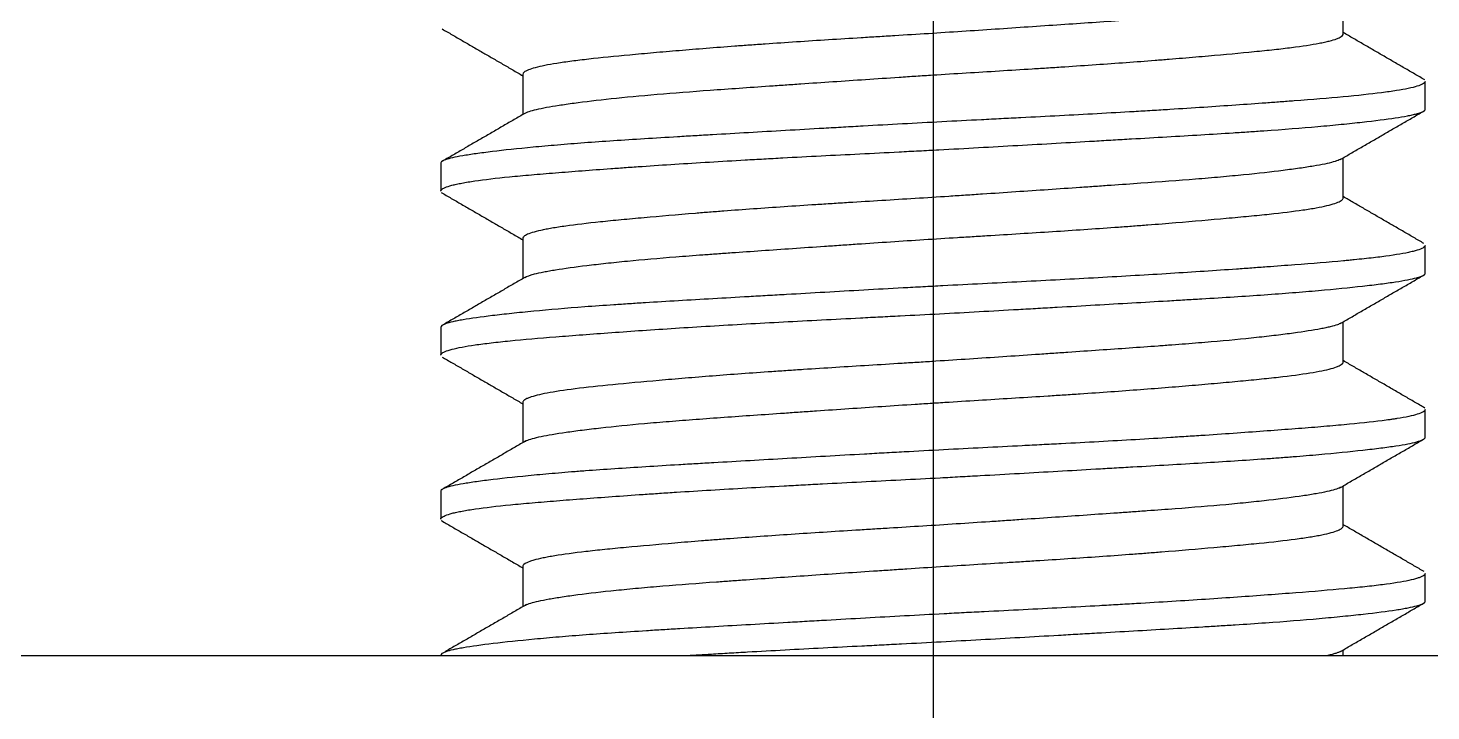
# Model space of a CAD drawing. Extents: x 0 to 790, y 0 to 579.
# Drawn here: x 520.66 to 529.21, y 254.75 to 258.92 of the extents above; entities that cross this region are included whole.
import ezdxf

# ---------------------------------------------------------------- set-up
doc = ezdxf.new("R2010")
doc.units = 0
doc.header["$LTSCALE"] = 10
doc.header["$MEASUREMENT"] = 0
doc.linetypes.add('CENTER', pattern=[2, 1.25, -0.25, 0.25, -0.25])
doc.layers.add('1', color=7, linetype='CONTINUOUS')

msp = doc.modelspace()

# ---------------------------------------------------------------- linework, layer by layer
at = {"layer": '1', "color": 1, "linetype": 'CENTER', "lineweight": -3}
msp.add_line((526.1765, 281.9045), (526.1765, 209.366), dxfattribs=at)
at = {"layer": '1', "color": 7, "linetype": 'Continuous', "lineweight": -3}
for p, q in [((528.6765, 258.8805), (528.6765, 259.1259)), ((523.6765, 258.635), (523.6765, 258.3892)), ((529.1765, 258.4238), (529.1765, 258.5915)), ((528.6765, 257.8803), (528.6765, 258.1259)), ((523.1765, 258.0921), (523.1765, 257.9237)), ((523.6765, 257.6344), (523.6765, 257.3892)), ((529.1765, 257.423), (529.1765, 257.5914)), ((523.1765, 257.0913), (523.1765, 256.9237)), ((528.6765, 256.8802), (528.6765, 257.1259)), ((523.6765, 256.6351), (523.6765, 256.3892)), ((529.1765, 256.4239), (529.1765, 256.5921)), ((523.1765, 256.0916), (523.1765, 255.9233)), ((528.6765, 255.8807), (528.6765, 256.126)), ((523.1877, 255.9095), (523.1803, 255.9151)), ((523.6765, 255.6345), (523.6765, 255.3891)), ((529.1765, 255.4234), (529.1765, 255.5912)), ((528.6765, 255.0918), (528.6765, 255.1259)), ((498.4173, 255.0918), (540.6765, 255.0918))]:
    msp.add_line(p, q, dxfattribs=at)
for points, knots in [([(528.6602, 259.1165), (528.6455, 259.1086), (528.6208, 259.1007), (528.5769, 259.0906), (528.5671, 259.0885), (528.546, 259.0843), (528.5348, 259.0821), (528.4992, 259.0757), (528.473, 259.0713), (528.3869, 259.0583), (528.3198, 259.0494), (528.2236, 259.0381), (528.2037, 259.0358), (528.1627, 259.0313), (528.1415, 259.029), (528.0766, 259.0222), (528.0314, 259.0177), (527.8902, 259.0045), (527.7885, 258.9962), (527.6519, 258.9857), (527.6242, 258.9836), (527.5676, 258.9794), (527.5388, 258.9773), (527.4514, 258.9709), (527.392, 258.9667), (527.2104, 258.9539), (527.085, 258.9453), (526.8904, 258.932), (526.8245, 258.9275), (526.6903, 258.9183), (526.623, 258.9138), (526.4205, 258.9002), (526.2849, 258.8912), (526.0802, 258.8782), (526.0118, 258.8739), (525.909, 258.8676), (525.8747, 258.8654), (525.8066, 258.8613), (525.7727, 258.8592), (525.6045, 258.8488), (525.4729, 258.8405), (525.28, 258.8277), (525.2165, 258.8234), (525.1224, 258.8169), (525.0912, 258.8146), (525.0296, 258.8102), (524.9993, 258.808), (524.8495, 258.7968), (524.7361, 258.7878), (524.5756, 258.7744), (524.5237, 258.7699), (524.4483, 258.7632), (524.4236, 258.761), (524.3751, 258.7566), (524.3515, 258.7544), (524.2361, 258.7437), (524.153, 258.7355), (524.0419, 258.7229), (523.9897, 258.7166), (523.9427, 258.7102), (523.9126, 258.7059), (523.8982, 258.7037), (523.8297, 258.6928), (523.7858, 258.684), (523.7358, 258.6705), (523.7219, 258.666), (523.705, 258.6591), (523.7, 258.6569), (523.6915, 258.6523), (523.6879, 258.65), (523.6794, 258.6432), (523.6766, 258.6388), (523.6765, 258.6343), (523.6765, 258.6342), (523.6765, 258.6341)], [0, 0, 0, 0, 0.051554, 0.051554, 0.065094, 0.065094, 0.078634, 0.078634, 0.105714, 0.105714, 0.159873, 0.159873, 0.173413, 0.173413, 0.186952, 0.186952, 0.214032, 0.214032, 0.268191, 0.268191, 0.281731, 0.281731, 0.295271, 0.295271, 0.32235, 0.32235, 0.37651, 0.37651, 0.403589, 0.403589, 0.430669, 0.430669, 0.484828, 0.484828, 0.511908, 0.511908, 0.525447, 0.525447, 0.538987, 0.538987, 0.593146, 0.593146, 0.620226, 0.620226, 0.633766, 0.633766, 0.647306, 0.647306, 0.701465, 0.701465, 0.728544, 0.728544, 0.742084, 0.742084, 0.755624, 0.755624, 0.809783, 0.809783, 0.836863, 0.850403, 0.850403, 0.863942, 0.863942, 0.918102, 0.918102, 0.945181, 0.945181, 0.958721, 0.958721, 0.972261, 0.972261, 0.99934, 0.99934, 1, 1, 1, 1]), ([(523.6904, 258.3973), (523.6932, 258.3989), (523.6963, 258.4005), (523.7046, 258.4042), (523.71, 258.4063), (523.7404, 258.4168), (523.7755, 258.425), (523.8438, 258.4377), (523.8819, 258.4442), (523.9259, 258.4508), (523.9566, 258.4552), (523.9727, 258.4574), (524.0559, 258.4686), (524.1315, 258.4776), (524.3, 258.4955), (524.3929, 258.5044), (524.5968, 258.5216), (524.7049, 258.5299), (524.933, 258.5465), (525.053, 258.5549), (525.2106, 258.5659), (525.2425, 258.5681), (525.3065, 258.5725), (525.3386, 258.5747), (525.4355, 258.5813), (525.5007, 258.5858), (525.6982, 258.5992), (525.8324, 258.6083), (526.0035, 258.6196), (526.0379, 258.6219), (526.1065, 258.6263), (526.1407, 258.6286), (526.2431, 258.6351), (526.3111, 258.6393), (526.5143, 258.6519), (526.6485, 258.6601), (526.8149, 258.6706), (526.8481, 258.6727), (526.9141, 258.6769), (526.9468, 258.6791), (527.0439, 258.6854), (527.1075, 258.6897), (527.2945, 258.7027), (527.4145, 258.7115), (527.5584, 258.7228), (527.5869, 258.725), (527.6432, 258.7296), (527.6708, 258.7319), (527.7523, 258.7386), (527.8046, 258.7431), (527.9558, 258.7564), (528.0488, 258.7649), (528.1551, 258.7754), (528.1759, 258.7775), (528.2164, 258.7817), (528.2361, 258.7838), (528.2933, 258.7901), (528.3288, 258.7943), (528.4279, 258.8069), (528.484, 258.8155), (528.5416, 258.8265), (528.5525, 258.8287), (528.573, 258.8332), (528.5826, 258.8355), (528.6092, 258.8423), (528.6241, 258.8468), (528.6606, 258.8604), (528.6739, 258.8694), (528.6764, 258.879), (528.6765, 258.8797), (528.6765, 258.8805)], [0, 0, 0, 0, 0.010254, 0.010254, 0.023748, 0.023748, 0.07772, 0.07772, 0.104706, 0.118199, 0.118199, 0.131692, 0.131692, 0.185664, 0.185664, 0.239637, 0.239637, 0.293609, 0.293609, 0.347581, 0.347581, 0.361074, 0.361074, 0.374567, 0.374567, 0.401554, 0.401554, 0.455526, 0.455526, 0.469019, 0.469019, 0.482512, 0.482512, 0.509498, 0.509498, 0.563471, 0.563471, 0.576964, 0.576964, 0.590457, 0.590457, 0.617443, 0.617443, 0.671415, 0.671415, 0.684908, 0.684908, 0.698401, 0.698401, 0.725387, 0.725387, 0.77936, 0.77936, 0.792853, 0.792853, 0.806346, 0.806346, 0.833332, 0.833332, 0.887304, 0.887304, 0.900797, 0.900797, 0.91429, 0.91429, 0.941277, 0.941277, 0.995249, 0.995249, 1, 1, 1, 1]), ([(529.1765, 258.5912), (529.1764, 258.5903), (529.1761, 258.5895), (529.1749, 258.5864), (529.1732, 258.5842), (529.1681, 258.5798), (529.1647, 258.5775), (529.1439, 258.5663), (529.1145, 258.5573), (529.0517, 258.544), (529.0277, 258.5396), (528.987, 258.5331), (528.9726, 258.5309), (528.9423, 258.5266), (528.9262, 258.5244), (528.8425, 258.5137), (528.7645, 258.5055), (528.5871, 258.4893), (528.4878, 258.4812), (528.3499, 258.4707), (528.3216, 258.4685), (528.2643, 258.4642), (528.1768, 258.4577), (528.0849, 258.4511), (527.8953, 258.4377), (527.7612, 258.4288), (527.5837, 258.4178), (527.5476, 258.4156), (527.475, 258.4112), (527.4384, 258.4091), (527.328, 258.4026), (527.2534, 258.3984), (527.0266, 258.386), (526.8715, 258.3779), (526.6726, 258.3677), (526.6326, 258.3657), (526.5521, 258.3616), (526.5119, 258.3595), (526.3912, 258.3534), (526.3109, 258.3493), (526.0702, 258.3366), (525.9101, 258.3277), (525.7105, 258.3165), (525.6706, 258.3142), (525.5909, 258.3097), (525.551, 258.3074), (525.4326, 258.3006), (525.3548, 258.2962), (525.125, 258.283), (524.9763, 258.2745), (524.7963, 258.264), (524.7428, 258.2609), (524.6899, 258.2578), (524.6548, 258.2557), (524.6373, 258.2546), (524.5505, 258.2495), (524.4833, 258.2454), (524.2878, 258.2332), (524.1659, 258.2251), (523.9955, 258.2122), (523.9408, 258.2079), (523.862, 258.2012), (523.8364, 258.1989), (523.7866, 258.1944), (523.7625, 258.1922), (523.6452, 258.181), (523.5625, 258.1722), (523.4551, 258.1592), (523.4221, 258.1549), (523.3768, 258.1485), (523.3625, 258.1464), (523.3354, 258.1422), (523.3226, 258.1401), (523.263, 258.1298), (523.2281, 258.1218), (523.1946, 258.1097), (523.1865, 258.1056), (523.1794, 258.0994), (523.1778, 258.0973), (523.1766, 258.0939), (523.1764, 258.0928), (523.1765, 258.0916)], [0, 0, 0, 0, 0.005131, 0.005131, 0.01796, 0.01796, 0.030788, 0.030788, 0.082102, 0.082102, 0.107758, 0.107758, 0.120587, 0.120587, 0.133415, 0.133415, 0.184729, 0.184729, 0.236042, 0.236042, 0.248871, 0.248871, 0.261699, 0.287356, 0.287356, 0.33867, 0.33867, 0.351498, 0.351498, 0.364326, 0.364326, 0.389983, 0.389983, 0.441297, 0.441297, 0.454125, 0.454125, 0.466954, 0.466954, 0.49261, 0.49261, 0.543924, 0.543924, 0.556752, 0.556752, 0.569581, 0.569581, 0.595237, 0.595237, 0.646551, 0.646551, 0.659379, 0.665794, 0.665794, 0.672208, 0.672208, 0.697865, 0.697865, 0.749178, 0.749178, 0.774835, 0.774835, 0.787663, 0.787663, 0.800492, 0.800492, 0.851805, 0.851805, 0.877462, 0.877462, 0.890291, 0.890291, 0.903119, 0.903119, 0.954433, 0.954433, 0.980089, 0.980089, 0.992918, 0.992918, 1, 1, 1, 1]), ([(523.1765, 257.9223), (523.1763, 257.9253), (523.1777, 257.9284), (523.1891, 257.9402), (523.2102, 257.9493), (523.2532, 257.9606), (523.2626, 257.9628), (523.283, 257.9673), (523.2939, 257.9695), (523.3289, 257.9762), (523.3553, 257.9805), (523.4433, 257.9934), (523.5138, 258.0017), (523.6171, 258.0121), (523.6386, 258.0141), (523.6828, 258.0182), (523.7509, 258.0244), (523.8736, 258.0345), (523.9814, 258.0428), (524.0939, 258.0513), (524.1526, 258.0557), (524.2442, 258.0623), (524.2754, 258.0646), (524.339, 258.0691), (524.3712, 258.0713), (524.469, 258.078), (524.5357, 258.0825), (524.7407, 258.0957), (524.8836, 258.1044), (525.07, 258.115), (525.1077, 258.1171), (525.1839, 258.1214), (525.2224, 258.1235), (525.3381, 258.1297), (525.4158, 258.1338), (525.6504, 258.1459), (525.809, 258.1539), (526.0099, 258.1642), (526.0703, 258.1674), (526.1311, 258.1706), (526.1717, 258.1727), (526.192, 258.1738), (526.2935, 258.1792), (526.3741, 258.1836), (526.6142, 258.197), (526.7721, 258.206), (527.0056, 258.2194), (527.0829, 258.2238), (527.1981, 258.2304), (527.2362, 258.2326), (527.3114, 258.2369), (527.3487, 258.2391), (527.5329, 258.2497), (527.6739, 258.2579), (527.8762, 258.2701), (527.942, 258.2742), (528.0383, 258.2804), (528.0701, 258.2824), (528.1323, 258.2866), (528.1627, 258.2887), (528.312, 258.2991), (528.4217, 258.3078), (528.5718, 258.3211), (528.6195, 258.3256), (528.6872, 258.3323), (528.7092, 258.3346), (528.7518, 258.3391), (528.7724, 258.3413), (528.8713, 258.3523), (528.9383, 258.3608), (529.021, 258.3733), (529.0457, 258.3775), (529.078, 258.3836), (529.0881, 258.3857), (529.1066, 258.3898), (529.1151, 258.3918), (529.1532, 258.402), (529.1706, 258.41), (529.176, 258.4198), (529.1764, 258.4212), (529.1765, 258.4227)], [0, 0, 0, 0, 0.018033, 0.018033, 0.069263, 0.069263, 0.08207, 0.08207, 0.094878, 0.094878, 0.120492, 0.120492, 0.171722, 0.171722, 0.184529, 0.184529, 0.197337, 0.222951, 0.248566, 0.248566, 0.274181, 0.274181, 0.286988, 0.286988, 0.299796, 0.299796, 0.325411, 0.325411, 0.37664, 0.37664, 0.389447, 0.389447, 0.402255, 0.402255, 0.42787, 0.42787, 0.479099, 0.479099, 0.491907, 0.49831, 0.49831, 0.504714, 0.504714, 0.530329, 0.530329, 0.581558, 0.581558, 0.607173, 0.607173, 0.619981, 0.619981, 0.632788, 0.632788, 0.684017, 0.684017, 0.709632, 0.709632, 0.72244, 0.72244, 0.735247, 0.735247, 0.786477, 0.786477, 0.812091, 0.812091, 0.824899, 0.824899, 0.837706, 0.837706, 0.888936, 0.888936, 0.91455, 0.91455, 0.927358, 0.927358, 0.940165, 0.940165, 0.991395, 0.991395, 1, 1, 1, 1]), ([(528.6619, 258.1174), (528.6592, 258.1159), (528.6561, 258.1144), (528.6433, 258.1087), (528.631, 258.1045), (528.5863, 258.092), (528.5459, 258.0837), (528.482, 258.0729), (528.4685, 258.0707), (528.4402, 258.0663), (528.4254, 258.0641), (528.3789, 258.0575), (528.3456, 258.053), (528.2389, 258.0395), (528.1588, 258.0305), (528.0251, 258.0171), (527.9783, 258.0127), (527.9045, 258.0061), (527.8794, 258.0039), (527.8285, 257.9996), (527.8027, 257.9975), (527.6714, 257.987), (527.5601, 257.9787), (527.3837, 257.9661), (527.3233, 257.9619), (527.2303, 257.9554), (527.1989, 257.9532), (527.1358, 257.9488), (527.104, 257.9466), (526.9444, 257.9356), (526.8138, 257.9267), (526.6136, 257.9131), (526.5462, 257.9086), (526.4439, 257.9018), (526.4095, 257.8995), (526.3409, 257.8949), (526.3066, 257.8927), (526.1356, 257.8816), (525.9996, 257.8732), (525.7969, 257.8607), (525.7295, 257.8565), (525.6288, 257.8502), (525.5952, 257.8481), (525.5284, 257.8439), (525.4952, 257.8418), (525.331, 257.8312), (525.2042, 257.8227), (525.0206, 257.8096), (524.9304, 257.8029), (524.8429, 257.7962), (524.7851, 257.7916), (524.7566, 257.7893), (524.6168, 257.778), (524.5126, 257.769), (524.3677, 257.7559), (524.298, 257.7495), (524.2327, 257.7432), (524.1902, 257.739), (524.1694, 257.7369), (524.0688, 257.7263), (523.9984, 257.718), (523.9076, 257.7052), (523.8658, 257.6988), (523.8297, 257.6921), (523.8069, 257.6877), (523.7961, 257.6855), (523.7457, 257.6742), (523.7168, 257.6651), (523.6896, 257.6516), (523.6833, 257.6471), (523.6781, 257.6404), (523.677, 257.6382), (523.6765, 257.6351), (523.6765, 257.6342), (523.6765, 257.6334)], [0, 0, 0, 0, 0.009715, 0.009715, 0.036701, 0.036701, 0.090673, 0.090673, 0.104166, 0.104166, 0.11766, 0.11766, 0.144646, 0.144646, 0.198618, 0.198618, 0.225604, 0.225604, 0.239097, 0.239097, 0.25259, 0.25259, 0.306563, 0.306563, 0.333549, 0.333549, 0.347042, 0.347042, 0.360535, 0.360535, 0.414507, 0.414507, 0.441493, 0.441493, 0.454987, 0.454987, 0.46848, 0.46848, 0.522452, 0.522452, 0.549438, 0.549438, 0.562931, 0.562931, 0.576424, 0.576424, 0.630397, 0.630397, 0.657383, 0.670876, 0.670876, 0.684369, 0.684369, 0.738341, 0.738341, 0.765327, 0.77882, 0.77882, 0.792314, 0.792314, 0.846286, 0.846286, 0.873272, 0.886765, 0.886765, 0.900258, 0.900258, 0.954231, 0.954231, 0.981217, 0.981217, 0.99471, 0.99471, 1, 1, 1, 1]), ([(523.6894, 257.3967), (523.701, 257.4037), (523.7203, 257.4106), (523.7634, 257.4218), (523.7822, 257.426), (523.8146, 257.4323), (523.8261, 257.4345), (523.8505, 257.4388), (523.8633, 257.441), (523.9303, 257.4518), (523.9937, 257.4606), (524.103, 257.474), (524.1613, 257.4808), (524.2251, 257.4876), (524.2689, 257.4921), (524.2913, 257.4944), (524.4055, 257.5055), (524.5042, 257.514), (524.6631, 257.5266), (524.7452, 257.5328), (524.8315, 257.5391), (524.8899, 257.5433), (524.9196, 257.5455), (525.0691, 257.5561), (525.1927, 257.5646), (525.3841, 257.5778), (525.4813, 257.5844), (525.5808, 257.5912), (525.6477, 257.5958), (525.6814, 257.5981), (525.8502, 257.6095), (525.9856, 257.6185), (526.1893, 257.6317), (526.2572, 257.636), (526.3594, 257.6423), (526.3934, 257.6444), (526.4616, 257.6487), (526.4958, 257.6508), (526.6661, 257.6613), (526.799, 257.6695), (527.058, 257.6863), (527.1842, 257.6949), (527.3377, 257.706), (527.368, 257.7082), (527.4278, 257.7127), (527.4573, 257.7149), (527.5444, 257.7216), (527.6008, 257.7261), (527.765, 257.7396), (527.8679, 257.7486), (527.988, 257.7594), (528.0116, 257.7616), (528.0575, 257.7659), (528.0799, 257.768), (528.1452, 257.7743), (528.1864, 257.7785), (528.3032, 257.791), (528.3719, 257.7993), (528.446, 257.8101), (528.4602, 257.8123), (528.4873, 257.8166), (528.5002, 257.8188), (528.5367, 257.8254), (528.5584, 257.8298), (528.6152, 257.8432), (528.6424, 257.8523), (528.6628, 257.8636), (528.6662, 257.8659), (528.6716, 257.8704), (528.6735, 257.8727), (528.6758, 257.8766), (528.6763, 257.8782), (528.6765, 257.8799)], [0, 0, 0, 0, 0.045337, 0.045337, 0.072323, 0.072323, 0.085816, 0.085816, 0.09931, 0.09931, 0.153282, 0.153282, 0.180268, 0.193761, 0.193761, 0.207254, 0.207254, 0.261227, 0.261227, 0.288213, 0.301706, 0.301706, 0.315199, 0.315199, 0.369172, 0.369172, 0.396158, 0.409651, 0.409651, 0.423144, 0.423144, 0.477116, 0.477116, 0.504103, 0.504103, 0.517596, 0.517596, 0.531089, 0.531089, 0.585061, 0.585061, 0.639033, 0.639033, 0.652527, 0.652527, 0.66602, 0.66602, 0.693006, 0.693006, 0.746978, 0.746978, 0.760471, 0.760471, 0.773964, 0.773964, 0.800951, 0.800951, 0.854923, 0.854923, 0.868416, 0.868416, 0.881909, 0.881909, 0.908895, 0.908895, 0.962868, 0.962868, 0.976361, 0.976361, 0.989854, 0.989854, 1, 1, 1, 1]), ([(529.1765, 257.592), (529.1765, 257.5909), (529.1763, 257.5899), (529.1742, 257.5845), (529.1644, 257.5757), (529.1418, 257.5667), (529.1198, 257.5599), (529.1117, 257.5576), (529.0938, 257.5531), (529.0841, 257.5509), (529.0317, 257.5397), (528.9777, 257.531), (528.8788, 257.5184), (528.8429, 257.5142), (528.7844, 257.508), (528.7642, 257.5059), (528.7327, 257.5028), (528.7219, 257.5017), (528.7002, 257.4997), (528.6892, 257.4987), (528.5887, 257.4894), (528.4895, 257.4814), (528.3264, 257.4689), (528.2696, 257.4646), (528.1807, 257.458), (528.1505, 257.4558), (528.0888, 257.4514), (528.0572, 257.4491), (527.8976, 257.4379), (527.7634, 257.429), (527.4826, 257.4115), (527.3358, 257.403), (527.0295, 257.3861), (526.874, 257.378), (526.5585, 257.3619), (526.3986, 257.3539), (526.1959, 257.3432), (526.1552, 257.341), (526.0742, 257.3367), (526.0339, 257.3345), (525.9132, 257.3278), (525.8333, 257.3234), (525.5952, 257.31), (525.4386, 257.301), (525.2648, 257.291), (525.2455, 257.2899), (525.207, 257.2877), (525.1878, 257.2866), (525.1305, 257.2833), (525.0926, 257.2811), (524.9803, 257.2747), (524.907, 257.2704), (524.6918, 257.2579), (524.5544, 257.2498), (524.3906, 257.2396), (524.3582, 257.2376), (524.2943, 257.2334), (524.2628, 257.2314), (524.1704, 257.2251), (524.1113, 257.221), (523.941, 257.2082), (523.8371, 257.1993), (523.7193, 257.1881), (523.6963, 257.1858), (523.6517, 257.1814), (523.6299, 257.1791), (523.567, 257.1724), (523.5282, 257.168), (523.4205, 257.155), (523.3606, 257.1467), (523.3007, 257.1364), (523.2895, 257.1343), (523.2685, 257.1302), (523.2588, 257.1281), (523.232, 257.122), (523.2175, 257.118), (523.1859, 257.1066), (523.1761, 257.0993), (523.1765, 257.0917)], [0, 0, 0, 0, 0.006352, 0.006352, 0.031967, 0.057582, 0.057582, 0.070389, 0.070389, 0.083196, 0.083196, 0.134426, 0.134426, 0.160041, 0.160041, 0.172848, 0.172848, 0.179252, 0.179252, 0.185655, 0.185655, 0.236885, 0.236885, 0.2625, 0.2625, 0.275307, 0.275307, 0.288114, 0.288114, 0.339344, 0.339344, 0.390573, 0.390573, 0.441803, 0.441803, 0.493032, 0.493032, 0.50584, 0.50584, 0.518647, 0.518647, 0.544262, 0.544262, 0.595491, 0.595491, 0.601895, 0.601895, 0.608299, 0.608299, 0.621106, 0.621106, 0.646721, 0.646721, 0.69795, 0.69795, 0.710758, 0.710758, 0.723565, 0.723565, 0.74918, 0.74918, 0.800409, 0.800409, 0.813217, 0.813217, 0.826024, 0.826024, 0.851639, 0.851639, 0.902868, 0.902868, 0.915676, 0.915676, 0.928483, 0.928483, 0.954098, 0.954098, 1, 1, 1, 1]), ([(523.1765, 256.9223), (523.1763, 256.9254), (523.1777, 256.9285), (523.1819, 256.9328), (523.1832, 256.9339), (523.1862, 256.9361), (523.1879, 256.9373), (523.1937, 256.9406), (523.1983, 256.9429), (523.2146, 256.9496), (523.2286, 256.9541), (523.28, 256.9676), (523.3267, 256.9764), (523.4008, 256.9872), (523.4164, 256.9893), (523.4492, 256.9936), (523.4664, 256.9957), (523.52, 257.0021), (523.5584, 257.0062), (523.6817, 257.0185), (523.7745, 257.0265), (523.9041, 257.0368), (523.9306, 257.0389), (523.9852, 257.0431), (524.0132, 257.0452), (524.0986, 257.0517), (524.1576, 257.056), (524.3402, 257.0693), (524.4696, 257.0782), (524.6753, 257.0915), (524.7459, 257.0959), (524.8908, 257.1047), (524.9643, 257.109), (525.1876, 257.1217), (525.3404, 257.1299), (525.5753, 257.142), (525.6545, 257.1461), (525.7749, 257.1522), (525.8153, 257.1543), (525.8958, 257.1584), (525.936, 257.1604), (526.0566, 257.1666), (526.1369, 257.1708), (526.2972, 257.1794), (526.4573, 257.1882), (526.6169, 257.1972), (526.7165, 257.2029), (526.7364, 257.204), (526.7763, 257.2063), (526.7962, 257.2074), (526.8556, 257.2108), (526.895, 257.213), (527.0902, 257.2242), (527.2416, 257.2329), (527.4618, 257.2456), (527.534, 257.2498), (527.6406, 257.256), (527.6758, 257.2581), (527.7456, 257.2623), (527.7801, 257.2643), (527.9495, 257.2746), (528.0765, 257.2826), (528.2544, 257.2951), (528.3116, 257.2993), (528.3943, 257.3059), (528.4213, 257.3081), (528.4742, 257.3125), (528.5002, 257.3148), (528.6262, 257.326), (528.7156, 257.3349), (528.8331, 257.3481), (528.8695, 257.3524), (528.9199, 257.3588), (528.9359, 257.361), (528.9667, 257.3652), (528.9813, 257.3673), (529.0509, 257.3779), (529.0935, 257.386), (529.1535, 257.4021), (529.1709, 257.4101), (529.1761, 257.42), (529.1765, 257.4214), (529.1765, 257.4227)], [0, 0, 0, 0, 0.018443, 0.018443, 0.024847, 0.024847, 0.03125, 0.03125, 0.044058, 0.044058, 0.069672, 0.069672, 0.120902, 0.120902, 0.133709, 0.133709, 0.146517, 0.146517, 0.172131, 0.172131, 0.223361, 0.223361, 0.236168, 0.236168, 0.248976, 0.248976, 0.27459, 0.27459, 0.32582, 0.32582, 0.351435, 0.351435, 0.377049, 0.377049, 0.428279, 0.428279, 0.453893, 0.453893, 0.466701, 0.466701, 0.479508, 0.479508, 0.505123, 0.505123, 0.530738, 0.556352, 0.556352, 0.562756, 0.562756, 0.56916, 0.56916, 0.581967, 0.581967, 0.633197, 0.633197, 0.658811, 0.658811, 0.671619, 0.671619, 0.684426, 0.684426, 0.735656, 0.735656, 0.76127, 0.76127, 0.774078, 0.774078, 0.786885, 0.786885, 0.838114, 0.838114, 0.863729, 0.863729, 0.876537, 0.876537, 0.889344, 0.889344, 0.940573, 0.940573, 0.991803, 0.991803, 1, 1, 1, 1]), ([(528.662, 257.1174), (528.6564, 257.1143), (528.6494, 257.1112), (528.6292, 257.1039), (528.6149, 257.0997), (528.5892, 257.0934), (528.5799, 257.0913), (528.5601, 257.0871), (528.5495, 257.0849), (528.4934, 257.0743), (528.4385, 257.0657), (528.3409, 257.0524), (528.3058, 257.0479), (528.2493, 257.0411), (528.2298, 257.0388), (528.1898, 257.0343), (528.1693, 257.032), (528.0641, 257.0207), (527.972, 257.0118), (527.8217, 256.999), (527.7697, 256.9948), (527.6885, 256.9885), (527.6609, 256.9864), (527.6049, 256.9822), (527.5766, 256.98), (527.4333, 256.9695), (527.3137, 256.9612), (527.127, 256.9482), (527.0318, 256.9416), (526.9337, 256.9349), (526.8677, 256.9304), (526.8346, 256.9282), (526.6686, 256.9168), (526.5344, 256.9077), (526.331, 256.8943), (526.2629, 256.8898), (526.1602, 256.8832), (526.1258, 256.8811), (526.057, 256.8767), (526.0225, 256.8746), (525.8513, 256.864), (525.7167, 256.8558), (525.5184, 256.8433), (525.4528, 256.8391), (525.3555, 256.8327), (525.3231, 256.8306), (525.2588, 256.8263), (525.2268, 256.8241), (525.0686, 256.8132), (524.9481, 256.8044), (524.776, 256.7909), (524.6921, 256.7842), (524.6116, 256.7774), (524.5586, 256.7729), (524.5325, 256.7706), (524.4043, 256.7594), (524.3106, 256.7509), (524.1405, 256.7341), (524.064, 256.7258), (523.9289, 256.7088), (523.8722, 256.7002), (523.7795, 256.6826), (523.7436, 256.6736), (523.7122, 256.6622), (523.7066, 256.6599), (523.6969, 256.6553), (523.6927, 256.653), (523.6824, 256.6462), (523.6783, 256.6418), (523.6767, 256.6363), (523.6765, 256.6353), (523.6765, 256.6343)], [0, 0, 0, 0, 0.020329, 0.020329, 0.047362, 0.047362, 0.060878, 0.060878, 0.074395, 0.074395, 0.12846, 0.12846, 0.155493, 0.155493, 0.16901, 0.16901, 0.182526, 0.182526, 0.236592, 0.236592, 0.263625, 0.263625, 0.277141, 0.277141, 0.290658, 0.290658, 0.344723, 0.344723, 0.371756, 0.385273, 0.385273, 0.398789, 0.398789, 0.452855, 0.452855, 0.479888, 0.479888, 0.493404, 0.493404, 0.506921, 0.506921, 0.560987, 0.560987, 0.588019, 0.588019, 0.601536, 0.601536, 0.615052, 0.615052, 0.669118, 0.669118, 0.696151, 0.709667, 0.709667, 0.723184, 0.723184, 0.77725, 0.77725, 0.831315, 0.831315, 0.885381, 0.885381, 0.939447, 0.939447, 0.952963, 0.952963, 0.96648, 0.96648, 0.993513, 0.993513, 1, 1, 1, 1]), ([(523.6894, 256.3967), (523.6923, 256.3984), (523.6956, 256.4002), (523.7087, 256.4061), (523.7207, 256.4102), (523.7505, 256.4186), (523.768, 256.4228), (523.8285, 256.4355), (523.879, 256.444), (523.9703, 256.4572), (524.0033, 256.4616), (524.0568, 256.4684), (524.0753, 256.4706), (524.1132, 256.4752), (524.1327, 256.4774), (524.2328, 256.4887), (524.3213, 256.4977), (524.4664, 256.5107), (524.5169, 256.5149), (524.5958, 256.5213), (524.6227, 256.5234), (524.677, 256.5276), (524.7046, 256.5297), (524.8439, 256.5402), (524.9609, 256.5485), (525.1444, 256.5613), (525.2069, 256.5656), (525.3028, 256.5722), (525.3352, 256.5744), (525.4002, 256.5789), (525.4329, 256.5811), (525.5967, 256.5923), (525.7297, 256.6014), (525.932, 256.6149), (525.9999, 256.6194), (526.1025, 256.6261), (526.1368, 256.6283), (526.2057, 256.6327), (526.24, 256.6349), (526.411, 256.6456), (526.546, 256.6538), (526.7457, 256.6662), (526.8118, 256.6704), (526.9103, 256.6767), (526.943, 256.6788), (527.0082, 256.6831), (527.0406, 256.6852), (527.2006, 256.696), (527.3231, 256.7047), (527.4989, 256.7181), (527.5848, 256.7248), (527.6677, 256.7316), (527.7222, 256.7361), (527.7492, 256.7384), (527.8283, 256.7452), (527.879, 256.7496), (527.9761, 256.7583), (528.0226, 256.7626), (528.1115, 256.771), (528.1751, 256.7773), (528.2339, 256.7836), (528.2721, 256.7878), (528.2907, 256.7899), (528.3805, 256.8005), (528.4417, 256.8089), (528.5439, 256.8263), (528.5848, 256.8352), (528.6455, 256.8534), (528.6644, 256.8625), (528.6751, 256.8746), (528.6765, 256.8776), (528.6765, 256.8807)], [0, 0, 0, 0, 0.011207, 0.011207, 0.038146, 0.038146, 0.065086, 0.065086, 0.118965, 0.118965, 0.145905, 0.145905, 0.159375, 0.159375, 0.172845, 0.172845, 0.226724, 0.226724, 0.253664, 0.253664, 0.267133, 0.267133, 0.280603, 0.280603, 0.334483, 0.334483, 0.361422, 0.361422, 0.374892, 0.374892, 0.388362, 0.388362, 0.442241, 0.442241, 0.469181, 0.469181, 0.482651, 0.482651, 0.496121, 0.496121, 0.55, 0.55, 0.57694, 0.57694, 0.59041, 0.59041, 0.603879, 0.603879, 0.657759, 0.657759, 0.684698, 0.698168, 0.698168, 0.711638, 0.711638, 0.738578, 0.738578, 0.765517, 0.765517, 0.792457, 0.805927, 0.805927, 0.819397, 0.819397, 0.873276, 0.873276, 0.927155, 0.927155, 0.981035, 0.981035, 1, 1, 1, 1]), ([(529.1765, 256.5921), (529.1765, 256.5911), (529.1763, 256.5901), (529.1744, 256.5847), (529.1695, 256.5803), (529.1454, 256.5669), (529.1167, 256.5579), (529.0546, 256.5445), (529.0307, 256.5401), (528.9967, 256.5346), (528.9897, 256.5335), (528.9754, 256.5313), (528.9533, 256.5281), (528.9296, 256.5249), (528.8471, 256.5143), (528.7699, 256.5061), (528.6373, 256.4939), (528.5903, 256.4898), (528.5155, 256.4836), (528.4898, 256.4816), (528.4373, 256.4774), (528.4105, 256.4753), (528.2738, 256.4648), (528.156, 256.4561), (527.9668, 256.4428), (527.9016, 256.4383), (527.8005, 256.4316), (527.7663, 256.4293), (527.6968, 256.4249), (527.6617, 256.4226), (527.4849, 256.4116), (527.3386, 256.4031), (527.1121, 256.3906), (527.0354, 256.3865), (526.9185, 256.3804), (526.8793, 256.3783), (526.8002, 256.3743), (526.7603, 256.3722), (526.5612, 256.362), (526.4013, 256.354), (526.1609, 256.3414), (526.0806, 256.337), (525.96, 256.3304), (525.8997, 256.3271), (525.8393, 256.3237), (525.799, 256.3214), (525.7789, 256.3203), (525.598, 256.3101), (525.2843, 256.2921), (524.9856, 256.275), (524.8038, 256.2644), (524.7678, 256.2623), (524.6969, 256.2582), (524.592, 256.252), (524.4915, 256.2459), (524.2961, 256.2337), (524.1735, 256.2256), (524.0301, 256.2149), (524.0018, 256.2127), (523.9468, 256.2083), (523.8662, 256.2016), (523.7918, 256.195), (523.6509, 256.1816), (523.5676, 256.1728), (523.477, 256.1619), (523.4595, 256.1597), (523.426, 256.1554), (523.4101, 256.1532), (523.3647, 256.1469), (523.3376, 256.1427), (523.2657, 256.1304), (523.2301, 256.1224), (523.2014, 256.1122), (523.1964, 256.1102), (523.1881, 256.106), (523.1848, 256.104), (523.1782, 256.0985), (523.1763, 256.0951), (523.1765, 256.0916)], [0, 0, 0, 0, 0.005943, 0.005943, 0.031557, 0.031557, 0.082787, 0.082787, 0.108402, 0.108402, 0.114805, 0.114805, 0.121209, 0.134016, 0.134016, 0.185246, 0.185246, 0.210861, 0.210861, 0.223668, 0.223668, 0.236475, 0.236475, 0.287705, 0.287705, 0.31332, 0.31332, 0.326127, 0.326127, 0.338934, 0.338934, 0.390164, 0.390164, 0.415779, 0.415779, 0.428586, 0.428586, 0.441393, 0.441393, 0.492623, 0.492623, 0.518238, 0.518238, 0.531045, 0.537449, 0.537449, 0.543852, 0.543852, 0.595082, 0.646311, 0.646311, 0.659119, 0.659119, 0.671926, 0.697541, 0.697541, 0.74877, 0.74877, 0.761578, 0.761578, 0.774385, 0.8, 0.8, 0.851229, 0.851229, 0.864037, 0.864037, 0.876844, 0.876844, 0.902459, 0.902459, 0.953688, 0.953688, 0.966496, 0.966496, 0.979303, 0.979303, 1, 1, 1, 1]), ([(523.1765, 255.9224), (523.1763, 255.9256), (523.1779, 255.9288), (523.1902, 255.9408), (523.2119, 255.9498), (523.2551, 255.961), (523.2693, 255.9644), (523.2853, 255.9678), (523.2964, 255.97), (523.3021, 255.9711), (523.3319, 255.9767), (523.3586, 255.981), (523.4477, 255.9939), (523.5186, 256.0022), (523.6423, 256.0146), (523.6865, 256.0186), (523.7572, 256.0248), (523.7814, 256.0269), (523.831, 256.031), (523.9072, 256.0371), (523.9884, 256.0434), (524.1012, 256.0519), (524.2185, 256.0606), (524.3448, 256.0695), (524.443, 256.0762), (524.4764, 256.0785), (524.5438, 256.083), (524.5779, 256.0852), (524.7499, 256.0963), (524.893, 256.105), (525.1159, 256.1176), (525.1916, 256.1218), (525.3071, 256.128), (525.346, 256.1301), (525.4245, 256.1342), (525.4637, 256.1363), (525.6606, 256.1465), (525.8194, 256.1544), (526.0595, 256.1668), (526.1399, 256.171), (526.2609, 256.1775), (526.3013, 256.1797), (526.3823, 256.1841), (526.4228, 256.1864), (526.6243, 256.1976), (526.7824, 256.2066), (527.015, 256.2199), (527.0918, 256.2243), (527.2058, 256.2309), (527.2625, 256.2341), (527.3188, 256.2374), (527.3562, 256.2395), (527.3749, 256.2406), (527.5418, 256.2502), (527.683, 256.2584), (527.9514, 256.2747), (528.0787, 256.2828), (528.2288, 256.2933), (528.2582, 256.2954), (528.3157, 256.2997), (528.3999, 256.3062), (528.4784, 256.3128), (528.6277, 256.3261), (528.7171, 256.3351), (528.8158, 256.3461), (528.8349, 256.3483), (528.8715, 256.3527), (528.8891, 256.3549), (528.9393, 256.3613), (528.9696, 256.3656), (529.0516, 256.378), (529.0941, 256.3861), (529.1317, 256.3963), (529.1385, 256.3983), (529.1503, 256.4024), (529.1554, 256.4045), (529.1682, 256.4106), (529.1735, 256.4147), (529.1762, 256.4202), (529.1765, 256.4215), (529.1765, 256.4228)], [0, 0, 0, 0, 0.018852, 0.018852, 0.070082, 0.070082, 0.082889, 0.089293, 0.089293, 0.095696, 0.095696, 0.121311, 0.121311, 0.172541, 0.172541, 0.198155, 0.198155, 0.210963, 0.210963, 0.22377, 0.249385, 0.249385, 0.275, 0.300614, 0.300614, 0.313422, 0.313422, 0.326229, 0.326229, 0.377459, 0.377459, 0.403073, 0.403073, 0.415881, 0.415881, 0.428688, 0.428688, 0.479918, 0.479918, 0.505532, 0.505532, 0.51834, 0.51834, 0.531147, 0.531147, 0.582377, 0.582377, 0.607991, 0.607991, 0.620799, 0.627202, 0.627202, 0.633606, 0.633606, 0.684836, 0.684836, 0.736065, 0.736065, 0.748872, 0.748872, 0.76168, 0.787295, 0.787295, 0.838524, 0.838524, 0.851331, 0.851331, 0.864139, 0.864139, 0.889754, 0.889754, 0.940983, 0.940983, 0.95379, 0.95379, 0.966598, 0.966598, 0.992213, 0.992213, 1, 1, 1, 1]), ([(528.6605, 256.1166), (528.6599, 256.1163), (528.6592, 256.116), (528.6422, 256.1073), (528.6149, 256.099), (528.5578, 256.0865), (528.536, 256.0822), (528.4993, 256.0758), (528.4863, 256.0736), (528.459, 256.0692), (528.4448, 256.067), (528.3706, 256.056), (528.3017, 256.0471), (528.1845, 256.0336), (528.1224, 256.0268), (528.0549, 256.0201), (528.0087, 256.0156), (527.9851, 256.0134), (527.8649, 256.0024), (527.7618, 255.994), (527.597, 255.9815), (527.512, 255.9753), (527.4232, 255.9689), (527.363, 255.9647), (527.3325, 255.9625), (527.179, 255.9518), (527.0527, 255.9431), (526.8579, 255.9297), (526.7592, 255.923), (526.6585, 255.9162), (526.5909, 255.9116), (526.5568, 255.9093), (526.3864, 255.8979), (526.2503, 255.8889), (526.0462, 255.8761), (525.9783, 255.8718), (525.8764, 255.8656), (525.8424, 255.8635), (525.7746, 255.8593), (525.7406, 255.8572), (525.5713, 255.8467), (525.4398, 255.8384), (525.1844, 255.8213), (525.0606, 255.8126), (524.9108, 255.8014), (524.8812, 255.7991), (524.823, 255.7946), (524.7944, 255.7923), (524.7098, 255.7856), (524.6552, 255.7811), (524.4967, 255.7676), (524.398, 255.7588), (524.2838, 255.7481), (524.2614, 255.746), (524.218, 255.7418), (524.1968, 255.7397), (524.1353, 255.7334), (524.0967, 255.7292), (523.988, 255.7167), (523.925, 255.7082), (523.8584, 255.6973), (523.8457, 255.6951), (523.8217, 255.6906), (523.8104, 255.6884), (523.7785, 255.6817), (523.7601, 255.6772), (523.7128, 255.6637), (523.6922, 255.6546), (523.6802, 255.6434), (523.6785, 255.6411), (523.6768, 255.6373), (523.6765, 255.6358), (523.6765, 255.6343)], [0, 0, 0, 0, 0.002167, 0.002167, 0.056326, 0.056326, 0.083406, 0.083406, 0.096946, 0.096946, 0.110485, 0.110485, 0.164645, 0.164645, 0.191725, 0.205264, 0.205264, 0.218804, 0.218804, 0.272964, 0.272964, 0.300043, 0.313583, 0.313583, 0.327123, 0.327123, 0.381283, 0.381283, 0.408362, 0.421902, 0.421902, 0.435442, 0.435442, 0.489601, 0.489601, 0.516681, 0.516681, 0.530221, 0.530221, 0.543761, 0.543761, 0.59792, 0.59792, 0.65208, 0.65208, 0.66562, 0.66562, 0.679159, 0.679159, 0.706239, 0.706239, 0.760399, 0.760399, 0.773938, 0.773938, 0.787478, 0.787478, 0.814558, 0.814558, 0.868717, 0.868717, 0.882257, 0.882257, 0.895797, 0.895797, 0.922877, 0.922877, 0.977036, 0.977036, 0.990576, 0.990576, 1, 1, 1, 1]), ([(523.6925, 255.3985), (523.6927, 255.3986), (523.6929, 255.3987), (523.7009, 255.403), (523.7115, 255.4071), (523.7515, 255.4195), (523.7888, 255.4278), (523.849, 255.4385), (523.8618, 255.4407), (523.8886, 255.4451), (523.9027, 255.4473), (523.9468, 255.4539), (523.9786, 255.4583), (524.0807, 255.4716), (524.1581, 255.4806), (524.2664, 255.4919), (524.2887, 255.4941), (524.3344, 255.4986), (524.3579, 255.5008), (524.4296, 255.5074), (524.4791, 255.5117), (524.6328, 255.5244), (524.742, 255.5326), (524.8869, 255.5431), (524.9163, 255.5452), (524.9759, 255.5495), (525.0063, 255.5516), (525.0981, 255.5581), (525.1602, 255.5624), (525.3492, 255.5754), (525.4785, 255.5843), (525.6776, 255.5978), (525.7448, 255.6024), (525.847, 255.6092), (525.8811, 255.6115), (525.9492, 255.616), (525.9832, 255.6183), (526.1533, 255.6295), (526.2891, 255.638), (526.4924, 255.6506), (526.56, 255.6547), (526.6615, 255.661), (526.6952, 255.6631), (526.7621, 255.6673), (526.7953, 255.6694), (526.9601, 255.6798), (527.0879, 255.6883), (527.2737, 255.7013), (527.3346, 255.7057), (527.4245, 255.7124), (527.4543, 255.7147), (527.5128, 255.7192), (527.5416, 255.7214), (527.6834, 255.7327), (527.7896, 255.7417), (527.9383, 255.7549), (527.986, 255.7592), (528.0549, 255.7657), (528.0774, 255.7678), (528.1214, 255.772), (528.1428, 255.7741), (528.2466, 255.7846), (528.3199, 255.7929), (528.4157, 255.8056), (528.46, 255.812), (528.4988, 255.8186), (528.5234, 255.823), (528.535, 255.8252), (528.5896, 255.8363), (528.6223, 255.8454), (528.655, 255.8589), (528.6632, 255.8634), (528.6713, 255.8702), (528.6733, 255.8724), (528.6757, 255.8764), (528.6763, 255.8782), (528.6765, 255.88)], [0, 0, 0, 0, 0.00065, 0.00065, 0.02773, 0.02773, 0.08189, 0.08189, 0.095429, 0.095429, 0.108969, 0.108969, 0.136049, 0.136049, 0.190208, 0.190208, 0.203748, 0.203748, 0.217288, 0.217288, 0.244368, 0.244368, 0.298527, 0.298527, 0.312067, 0.312067, 0.325607, 0.325607, 0.352687, 0.352687, 0.406846, 0.406846, 0.433926, 0.433926, 0.447466, 0.447466, 0.461006, 0.461006, 0.515165, 0.515165, 0.542245, 0.542245, 0.555785, 0.555785, 0.569325, 0.569325, 0.623484, 0.623484, 0.650564, 0.650564, 0.664104, 0.664104, 0.677644, 0.677644, 0.731803, 0.731803, 0.758883, 0.758883, 0.772423, 0.772423, 0.785963, 0.785963, 0.840122, 0.840122, 0.867202, 0.880742, 0.880742, 0.894282, 0.894282, 0.948441, 0.948441, 0.975521, 0.975521, 0.989061, 0.989061, 1, 1, 1, 1]), ([(529.1765, 255.5913), (529.1764, 255.5907), (529.1763, 255.59), (529.1746, 255.5851), (529.17, 255.5806), (529.1582, 255.5739), (529.1534, 255.5717), (529.145, 255.5683), (529.142, 255.5671), (529.1356, 255.5649), (529.1186, 255.5592), (529.0967, 255.5536), (529.0349, 255.5403), (528.9815, 255.5316), (528.8994, 255.521), (528.8822, 255.5189), (528.8462, 255.5147), (528.8274, 255.5125), (528.7689, 255.5063), (528.7274, 255.5022), (528.5949, 255.49), (528.4964, 255.4819), (528.3332, 255.4694), (528.2763, 255.4651), (528.1571, 255.4563), (528.0956, 255.4518), (527.906, 255.4385), (527.7725, 255.4296), (527.5617, 255.4164), (527.4896, 255.4121), (527.3789, 255.4056), (527.3415, 255.4034), (527.2664, 255.3992), (527.2287, 255.3971), (527.039, 255.3866), (526.8842, 255.3786), (526.6475, 255.3664), (526.5678, 255.3624), (526.4672, 255.3573), (526.447, 255.3562), (526.4066, 255.3542), (526.3863, 255.3531), (526.3255, 255.35), (526.285, 255.3479), (526.0833, 255.3373), (525.9231, 255.3284), (525.6848, 255.315), (525.6057, 255.3105), (525.4874, 255.3038), (525.4481, 255.3015), (525.3696, 255.297), (525.3305, 255.2948), (525.1373, 255.2837), (524.9883, 255.2752), (524.7727, 255.2626), (524.7022, 255.2585), (524.5985, 255.2523), (524.5643, 255.2503), (524.4966, 255.2462), (524.463, 255.2441), (524.2982, 255.2339), (524.1755, 255.2257), (524.005, 255.213), (523.9504, 255.2086), (523.8457, 255.1998), (523.7956, 255.1953), (523.6524, 255.1818), (523.5689, 255.1729), (523.4248, 255.1556), (523.3641, 255.1472), (523.3032, 255.1368), (523.2917, 255.1347), (523.2705, 255.1306), (523.2607, 255.1286), (523.2338, 255.1225), (523.2191, 255.1184), (523.1866, 255.107), (523.1761, 255.0996), (523.1765, 255.0918)], [0, 0, 0, 0, 0.003901, 0.003901, 0.029558, 0.029558, 0.042386, 0.042386, 0.0488, 0.0488, 0.055214, 0.080871, 0.080871, 0.132185, 0.132185, 0.145013, 0.145013, 0.157842, 0.157842, 0.183498, 0.183498, 0.234812, 0.234812, 0.260469, 0.260469, 0.286126, 0.286126, 0.337439, 0.337439, 0.363096, 0.363096, 0.375924, 0.375924, 0.388753, 0.388753, 0.440066, 0.440066, 0.465723, 0.465723, 0.472137, 0.472137, 0.478552, 0.478552, 0.49138, 0.49138, 0.542694, 0.542694, 0.56835, 0.56835, 0.581179, 0.581179, 0.594007, 0.594007, 0.645321, 0.645321, 0.670978, 0.670978, 0.683806, 0.683806, 0.696634, 0.696634, 0.747948, 0.747948, 0.773605, 0.773605, 0.799262, 0.799262, 0.850575, 0.850575, 0.901889, 0.901889, 0.914717, 0.914717, 0.927546, 0.927546, 0.953202, 0.953202, 1, 1, 1, 1]), ([(524.6781, 255.0916), (524.7265, 255.0947), (524.7757, 255.0977), (524.8618, 255.1029), (524.8982, 255.1051), (524.972, 255.1094), (525.0094, 255.1116), (525.1972, 255.1222), (525.3505, 255.1304), (525.5849, 255.1425), (525.6638, 255.1466), (525.7833, 255.1526), (525.8233, 255.1547), (525.9037, 255.1588), (525.9441, 255.1608), (526.0658, 255.1671), (526.1466, 255.1713), (526.3074, 255.18), (526.3875, 255.1844), (526.6268, 255.1977), (526.785, 255.2068), (526.9811, 255.218), (527.0203, 255.2202), (527.0976, 255.2246), (527.136, 255.2268), (527.2499, 255.2334), (527.3245, 255.2377), (527.5442, 255.2504), (527.6852, 255.2586), (527.8376, 255.2678), (527.8544, 255.2688), (527.8879, 255.2709), (527.9046, 255.2719), (527.9541, 255.275), (528.0514, 255.2811), (528.1435, 255.2873), (528.321, 255.2998), (528.4303, 255.3085), (528.5554, 255.3197), (528.5799, 255.322), (528.6276, 255.3265), (528.6508, 255.3287), (528.7181, 255.3354), (528.7599, 255.3399), (528.8769, 255.353), (528.9433, 255.3615), (529.0118, 255.372), (529.0248, 255.3741), (529.0492, 255.3782), (529.0607, 255.3803), (529.0926, 255.3865), (529.1106, 255.3905), (529.1549, 255.4026), (529.1717, 255.4107), (529.1762, 255.4203), (529.1765, 255.4215), (529.1765, 255.4228)], [0, 0, 0, 0, 0.026786, 0.026786, 0.046028, 0.046028, 0.065271, 0.065271, 0.142241, 0.142241, 0.180726, 0.180726, 0.199969, 0.199969, 0.219211, 0.219211, 0.257697, 0.257697, 0.296182, 0.296182, 0.373152, 0.373152, 0.392395, 0.392395, 0.411637, 0.411637, 0.450122, 0.450122, 0.527093, 0.527093, 0.536714, 0.536714, 0.546335, 0.546335, 0.565578, 0.604063, 0.604063, 0.681033, 0.681033, 0.700276, 0.700276, 0.719519, 0.719519, 0.758004, 0.758004, 0.834974, 0.834974, 0.854217, 0.854217, 0.873459, 0.873459, 0.911944, 0.911944, 0.988915, 0.988915, 1, 1, 1, 1]), ([(528.6635, 255.1184), (528.6594, 255.1159), (528.6542, 255.1134), (528.6429, 255.1088), (528.637, 255.1067), (528.6239, 255.1025), (528.6166, 255.1004), (528.6005, 255.0961), (528.5916, 255.094), (528.5821, 255.0918)], [0, 0, 0, 0, 0.284092, 0.284092, 0.520835, 0.520835, 0.757578, 0.757578, 1, 1, 1, 1])]:
    msp.add_open_spline(points, degree=3, knots=knots, dxfattribs=at)
for points in [[(523.1848, 258.9113), (523.4308, 258.7688), (523.6765, 258.6261)], [(529.1741, 258.6005), (528.9253, 258.7447), (528.6765, 258.8892)], [(523.6965, 258.4008), (523.439, 258.2513), (523.1815, 258.102)], [(528.6572, 258.1147), (528.9147, 258.2642), (529.1723, 258.4135)], [(523.1788, 257.9147), (523.4277, 257.7704), (523.6765, 257.6259)], [(529.168, 257.6039), (528.9221, 257.7464), (528.6765, 257.8891)], [(523.6965, 257.4008), (523.4395, 257.2516), (523.1823, 257.1025)], [(528.6579, 257.1151), (528.9149, 257.2644), (529.1722, 257.4135)], [(523.1849, 256.9113), (523.4308, 256.7688), (523.6765, 256.626)], [(529.174, 256.6005), (528.9253, 256.7448), (528.6765, 256.8892)], [(528.6551, 256.1136), (528.9126, 256.2631), (529.1702, 256.4123)], [(523.6948, 256.3998), (523.4373, 256.2503), (523.1798, 256.101)], [(523.1793, 255.9144), (523.4279, 255.7703), (523.6765, 255.6259)], [(529.1692, 255.6033), (528.9228, 255.7461), (528.6765, 255.8891)], [(523.6988, 255.402), (523.4417, 255.2527), (523.1844, 255.1036)], [(528.6591, 255.1158), (528.9164, 255.2652), (529.1737, 255.4144)]]:
    msp.add_open_spline(points, degree=2, dxfattribs=at)

doc.saveas('drawing.dxf')
